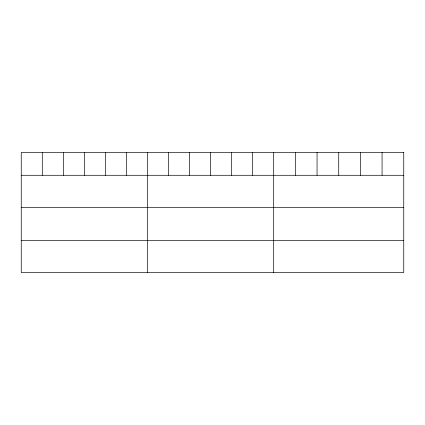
<?xml version="1.0" encoding="UTF-8"?>
<svg xmlns="http://www.w3.org/2000/svg" width="425" height="425" viewBox="0 0 425 425"><rect width="100%" height="100%" fill="white"/><g stroke="black" fill="none" stroke-linecap="round" stroke-linejoin="round"><path stroke-width="0.64" d="M21.25 175.291L403.75 175.291M21.25 207.379L403.75 207.379M21.25 240.433L403.75 240.433M382.075 152.479L382.075 175.291M360.4 152.479L360.4 175.291M338.725 152.479L338.725 175.291M317.05 152.479L317.05 175.291M295.375 152.479L295.375 175.291M273.7 152.479L273.7 272.521M252.663 152.479L252.663 175.291M231.625 152.479L231.625 175.291M210.587 152.479L210.587 175.291M189.55 152.479L189.55 175.291M168.512 152.479L168.512 175.291M147.475 152.479L147.475 272.521M126.438 152.479L126.438 175.291M105.4 152.479L105.4 175.291M84.363 152.479L84.363 175.291M63.325 152.479L63.325 175.291M42.287 152.479L42.287 175.291M403.75 152.479L21.25 152.479L21.25 272.521L403.75 272.521L403.75 152.479"/></g></svg>
